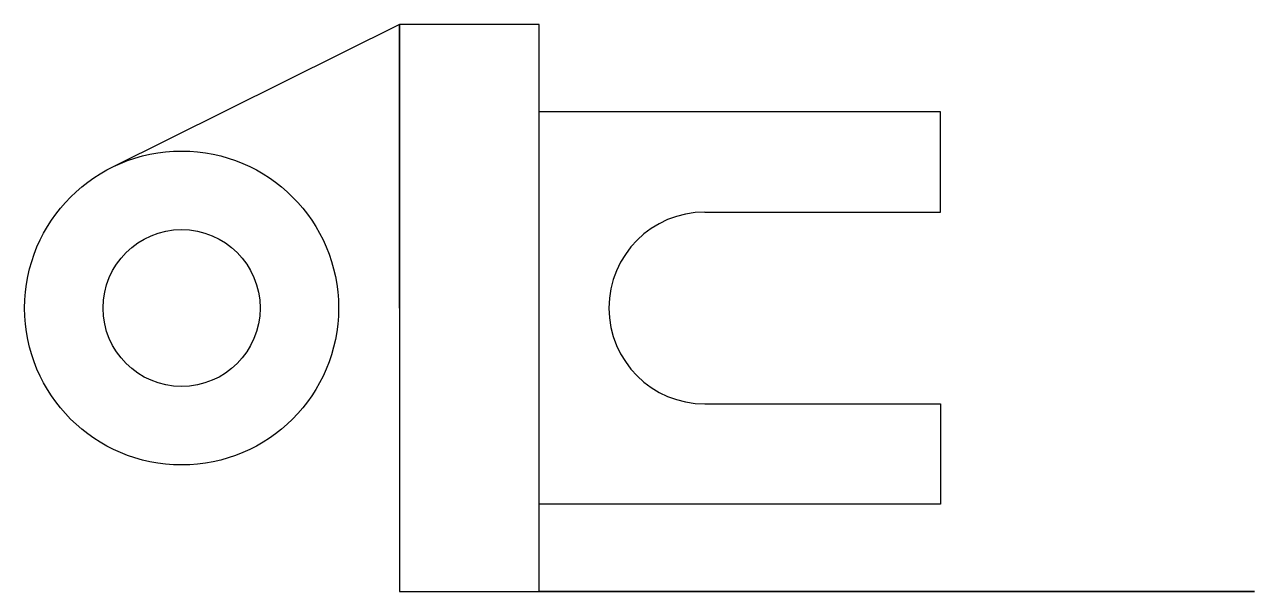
# Model space of a CAD drawing. Header units: millimetres. Extents: x 123 to 264, y 122 to 187.
import ezdxf

# ---------------------------------------------------------------- set-up
doc = ezdxf.new("R2010")
doc.units = ezdxf.units.MM

msp = doc.modelspace()

# ---------------------------------------------------------------- linework, layer by layer
for p, q in [((166.25, 186.86), (133.25, 170.49)), ((166.25, 154.36), (166.25, 186.86)), ((228.25, 176.86), (182.25, 176.86)), ((228.25, 165.36), (228.25, 176.86)), ((201.25, 165.36), (228.25, 165.36)), ((166.25, 154.36), (166.25, 121.86)), ((201.25, 143.36), (228.25, 143.36)), ((228.25, 143.36), (228.25, 131.86)), ((228.25, 131.86), (182.25, 131.86))]:
    msp.add_line(p, q)
msp.add_lwpolyline([(166.25, 186.86), (166.25, 121.86), (182.25, 121.86), (182.25, 186.86)], close=True)
at = {"extrusion": (1.83697e-16, 1, 6.12323e-17), "elevation": 121.86}
msp.add_lwpolyline([(-261.84, 27), (-246.25, 0), (-182.25, 0), (-182.25, 25), (-238.4, 52.2)], dxfattribs=at)
for radius in [18, 9]:
    msp.add_circle((141.25, 154.36), radius)
at = {"extrusion": (1.83697e-16, 1, 6.12323e-17)}
msp.add_circle((-246.25, 36, 121.86), 18, dxfattribs=at)
msp.add_arc((201.25, 154.36), 11, 90, 270)

doc.saveas('drawing.dxf')
